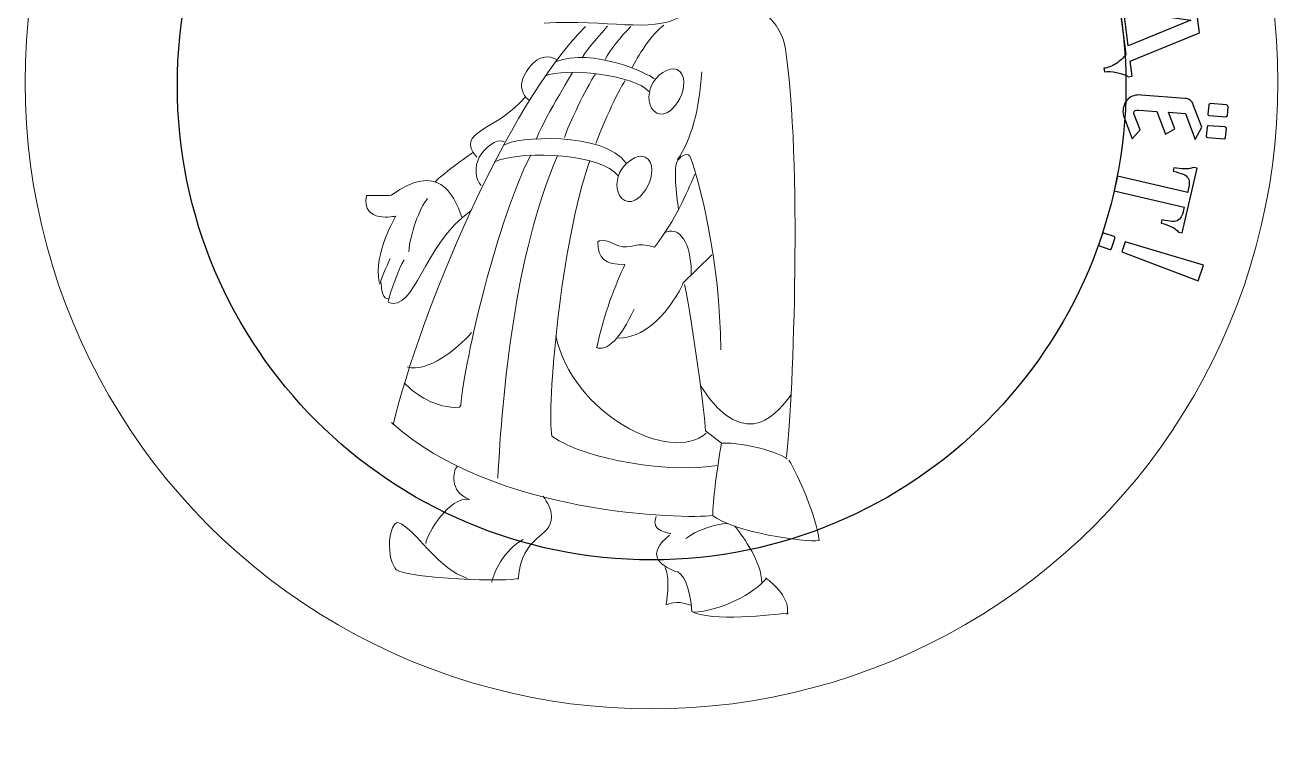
# Model space of a CAD drawing. Header units: millimetres. Extents: x -41.6 to 28.4, y 58.1 to 131.2.
# Drawn here: x -41.6 to 28.4, y 58.1 to 97.8 of the extents above; entities that cross this region are included whole.
import ezdxf

# ---------------------------------------------------------------- set-up
doc = ezdxf.new("R2010")
doc.units = ezdxf.units.MM
doc.header["$MEASUREMENT"] = 0
doc.layers.add('layer 1', color=7, linetype='Continuous')

msp = doc.modelspace()

# ---------------------------------------------------------------- linework, layer by layer
at = {"layer": 'layer 1', "color": 250}
msp.add_ellipse((-6.563, 94.4567), major_axis=(0, 26.5), ratio=1, dxfattribs=at)
at = {"layer": 'layer 1', "lineweight": 9}
for points in [[(-41.5713, 94.6322), (-41.5713, 107.1365), (-34.9003, 118.6909), (-24.0713, 124.9431)], [(10.9287, 124.9431), (21.7577, 118.6909), (28.4287, 107.1365), (28.4287, 94.6322)], [(0.9153, 96.4955), (0.4641, 99.248), (-2.8437, 99.5856), (-3.9905, 99.1077)], [(-12.564, 97.9329), (-8.9797, 98.1563), (-6.6714, 97.3602), (-4.9545, 98.2783)], [(-21.0016, 75.5024), (-19.4928, 81.7827), (-14.6623, 93.3418), (-10.2661, 97.7379)], [(-10.4479, 96.0025), (-10.1776, 96.5206), (-9.3053, 97.3981), (-9.0238, 97.7698)], [(-9.1682, 95.8961), (-8.8528, 96.4705), (-8.3347, 97.1125), (-7.7265, 97.7432)], [(-7.6364, 95.4681), (-7.4373, 95.938), (-6.5165, 97.4046), (-5.8794, 97.8108)], [(-11.8749, 95.9062), (-12.8465, 96.384), (-13.4706, 95.4941), (-13.7544, 94.839)], [(-11.9388, 95.7722), (-9.8363, 96.5686), (-6.7705, 95.1334), (-6.42, 94.8149)], [(0.979, 73.7185), (1.3613, 77.2226), (1.8392, 90.3154), (0.9153, 96.4955)], [(-12.5221, 94.9788), (-11.4071, 95.4726), (-7.5263, 95.0443), (-6.714, 94.1204)], [(-5.1294, 95.3328), (-5.6344, 95.5747), (-6.3195, 94.9611), (-6.5629, 94.4567)], [(-4.986, 93.724), (-4.7286, 94.2418), (-4.6079, 95.083), (-5.1294, 95.3328)], [(-3.762, 95.2203), (-3.8972, 93.1029), (-4.3477, 91.436), (-5.1136, 90.3097)], [(-24.0713, 64.3213), (-34.9003, 70.5735), (-41.5713, 82.1279), (-41.5713, 94.6322)], [(-13.7544, 94.839), (-13.9167, 94.4643), (-13.834, 93.9152), (-13.404, 93.6285)], [(-13.0209, 91.4413), (-12.7168, 92.3086), (-10.9876, 95.1669), (-10.9876, 95.1669)], [(-11.4301, 91.5525), (-11.223, 92.2215), (-10.21, 94.3193), (-9.7088, 95.0852)], [(-9.6862, 91.2108), (-9.4314, 91.9275), (-8.456, 94.1514), (-8.0419, 94.7248)], [(28.4287, 94.6322), (28.4287, 82.1279), (21.7577, 70.5735), (10.9287, 64.3213)], [(-16.3313, 90.4449), (-17.6242, 91.9015), (-15.1477, 91.9343), (-13.6057, 93.8237)], [(-6.5629, 94.4567), (-6.807, 93.9508), (-6.7785, 93.1632), (-6.2762, 92.9117)], [(-6.2762, 92.9117), (-5.7786, 92.6626), (-5.2337, 93.2258), (-4.986, 93.724)], [(-14.8221, 91.1102), (-14.2168, 91.604), (-9.2074, 91.8816), (-7.9968, 90.1295)], [(-14.8056, 91.303), (-15.2357, 91.5419), (-15.9357, 90.9226), (-16.1914, 90.4429)], [(-16.5566, 90.6927), (-16.5566, 90.6927), (-18.1784, 89.5889), (-18.6514, 89.0708)], [(-13.3129, 90.5801), (-15.16, 86.9985), (-17.0189, 79.173), (-17.2216, 76.5826)], [(-16.1914, 90.4429), (-16.4687, 89.9224), (-16.4303, 89.2323), (-16.0799, 88.866)], [(-15.3701, 90.1941), (-13.4428, 90.9108), (-9.3552, 90.5621), (-8.4473, 89.4312)], [(-11.8262, 90.5237), (-14.2237, 84.9824), (-14.8897, 77.38), (-15.16, 72.5145)], [(-6.9169, 90.4455), (-7.422, 90.6874), (-8.1071, 90.0738), (-8.3505, 89.5695)], [(-6.7736, 88.8368), (-6.5162, 89.3545), (-6.3955, 90.1958), (-6.9169, 90.4455)], [(-5.091, 90.2872), (-4.9138, 90.5204), (-4.5136, 90.788), (-4.3702, 90.3773)], [(-4.3702, 90.3773), (-3.9325, 89.1239), (-2.7258, 84.7684), (-2.7033, 79.6777)], [(-17.1647, 87.0886), (-17.6378, 88.4401), (-18.4938, 90.1971), (-21.1067, 88.3275)], [(-10.0135, 90.2646), (-11.6738, 85.5529), (-12.4118, 76.5241), (-12.1415, 74.8572)], [(-5.0685, 87.494), (-5.1586, 88.3725), (-5.3798, 89.9072), (-5.091, 90.2872)], [(-8.3505, 89.5695), (-8.5946, 89.0635), (-8.566, 88.276), (-8.0638, 88.0245)], [(-6.3975, 85.4217), (-5.1811, 87.021), (-4.663, 88.3275), (-4.145, 89.4988)], [(-22.5033, 88.3049), (-22.7961, 86.7056), (-20.8589, 87.1561), (-20.8589, 87.1561)], [(-8.0638, 88.0245), (-7.5662, 87.7753), (-7.0213, 88.3385), (-6.7736, 88.8368)], [(-19.0794, 88.1473), (-19.5525, 87.5841), (-20.048, 86.1425), (-20.1381, 85.1514)], [(-20.8589, 87.1561), (-20.8589, 87.1561), (-22.1204, 85.0387), (-21.7825, 83.4619)], [(-16.6467, 87.4715), (-19.4173, 85.4893), (-19.7327, 81.7951), (-21.2869, 82.3357)], [(-5.7668, 86.2551), (-4.7982, 86.6381), (-4.3252, 85.219), (-4.3477, 83.8674)], [(-9.5736, 85.7145), (-9.5736, 85.7145), (-9.4835, 85.7821), (-9.4835, 85.7821)], [(-8.0644, 84.4531), (-9.1682, 84.4306), (-9.5736, 84.791), (-9.5736, 85.7145)], [(-9.4835, 85.7821), (-8.8979, 85.8722), (-8.6617, 85.4918), (-8.1693, 85.4376)], [(-8.1693, 85.4376), (-7.587, 85.3735), (-7.5125, 85.7258), (-6.3975, 85.4217)], [(-21.1743, 84.791), (-21.1743, 84.791), (-21.6473, 83.7435), (-21.76, 83.3606)], [(-20.3859, 84.7121), (-20.7125, 84.2278), (-21.1856, 82.8087), (-21.2757, 82.392)], [(-3.1989, 84.9937), (-3.1989, 84.9937), (-4.8432, 83.3944), (-4.8432, 83.3944)], [(-8.0644, 84.4306), (-8.56, 83.3944), (-9.2583, 81.6374), (-9.6187, 79.8128)], [(-21.6699, 83.4507), (-21.6811, 82.3807), (-21.2194, 82.5384), (-21.2194, 82.5384)], [(-4.8207, 83.3493), (-5.8344, 81.3671), (-7.0733, 80.3985), (-8.4248, 80.3309)], [(-4.7306, 83.3381), (-4.2688, 81.1869), (-3.5725, 75.9738), (-3.5575, 75.166)], [(-7.5463, 81.9527), (-8.3122, 80.2859), (-9.0555, 79.5876), (-9.6637, 79.8128)], [(-16.6241, 80.6463), (-17.4351, 79.7227), (-19.0794, 78.3937), (-20.2282, 78.7316)], [(-11.9227, 80.4719), (-11.0148, 76.1554), (-5.5037, 73.2406), (-3.5127, 75.0405)], [(-17.2999, 76.479), (-18.5839, 76.3889), (-19.7839, 77.1964), (-20.392, 77.8496)], [(-3.8183, 77.6504), (-1.2391, 73.6746), (0.653, 76.4002), (1.2274, 77.1773)], [(-17.2216, 76.5826), (-17.2216, 76.5826), (-17.2999, 76.479), (-17.2999, 76.479)], [(-21.1067, 75.623), (-15.4303, 70.4872), (-4.7345, 70.2139), (-3.1577, 70.4392)], [(-3.5575, 75.166), (-3.5575, 75.166), (-2.6526, 74.483), (-2.6526, 74.483)], [(-12.1415, 74.8572), (-10.1593, 73.5056), (-5.474, 72.7848), (-2.861, 73.2353)], [(-2.6583, 74.4742), (-2.968, 72.7285), (-3.0637, 71.8162), (-3.1538, 70.4647)], [(-2.6526, 74.483), (-1.2748, 74.5069), (0.5012, 73.9813), (1.0109, 73.591)], [(2.7948, 69.0356), (2.6355, 70.4054), (1.6162, 72.6672), (1.1065, 73.5273)], [(-17.4337, 73.1769), (-17.6567, 72.9061), (-17.8957, 71.7912), (-16.7488, 71.3293)], [(-19.1858, 68.8763), (-19.1062, 69.4338), (-17.8479, 71.5204), (-16.7648, 71.3293)], [(-12.6235, 71.5204), (-12.3846, 71.1222), (-12.1632, 70.8806), (-12.1616, 70.3577)], [(-20.922, 69.9276), (-20.78, 70.096), (-20.7092, 70.0623), (-20.5237, 69.9435)], [(-12.1616, 70.3577), (-12.1575, 69.1458), (-13.834, 69.4179), (-14.0252, 66.8535)], [(-6.3074, 70.3746), (-6.7215, 69.5623), (-5.4965, 69.4285), (-5.4965, 69.4285)], [(-3.1622, 70.4373), (-1.9517, 69.4816), (1.9984, 68.9401), (2.7948, 69.0356)], [(-21.129, 68.0322), (-21.2533, 68.5565), (-21.2694, 69.5156), (-20.922, 69.9276)], [(-20.5237, 69.9435), (-19.3847, 69.2143), (-18.5327, 67.5065), (-16.8444, 66.9172)], [(-5.5674, 69.3383), (-6.9053, 68.2552), (-6.1249, 67.6817), (-5.2807, 67.3313)], [(-4.6595, 69.1471), (-4.1498, 69.5772), (-2.9552, 69.9913), (-2.334, 69.9913)], [(-1.9358, 69.8639), (-1.3942, 69.1949), (-0.4226, 67.8092), (-0.4067, 66.6942)], [(-13.7384, 69.0993), (-14.8216, 68.4941), (-15.395, 67.2517), (-15.4905, 66.7101)], [(-20.8264, 67.3791), (-20.8264, 67.3791), (-21.0581, 67.7326), (-21.129, 68.0322)], [(-13.9933, 66.9331), (-14.4393, 66.7101), (-20.1893, 66.9013), (-20.7946, 67.395)], [(-5.8063, 67.5225), (-5.4877, 66.8694), (-5.7585, 65.4518), (-5.7585, 65.4518)], [(-5.2966, 67.3313), (-4.755, 67.3154), (-4.4046, 66.3119), (-4.3091, 65.0536)], [(-4.2613, 65.0377), (-2.6526, 65.1014), (-0.8845, 66.0571), (-0.1359, 66.9331)], [(-0.1996, 66.9491), (0.2782, 66.5986), (1.1861, 65.8182), (1.0109, 64.9103)], [(-5.7585, 65.4518), (-5.2169, 65.6907), (-4.6754, 65.5315), (-4.3887, 65.42)], [(-4.3409, 65.0855), (-3.3056, 64.4802), (0.2623, 64.8943), (1.0905, 64.9899)], [(10.9287, 64.3213), (0.0997, 58.0692), (-13.2423, 58.0692), (-24.0713, 64.3213)]]:
    msp.add_open_spline(points, degree=3, dxfattribs=at)
at = {"layer": 'layer 1', "color": 250}
for points, knots in [([(19.9243, 96.1893), (19.9243, 96.1893), (19.6345, 98.4697), (19.6345, 98.4697), (19.6345, 98.4697), (19.4583, 98.6364), (19.2391, 98.7608), (18.9757, 98.8411), (18.9757, 98.8411), (18.7137, 98.9216), (18.4756, 98.9483), (18.2628, 98.9213), (18.2628, 98.9213), (18.2628, 98.9213), (18.2372, 99.1229), (18.2372, 99.1229), (18.2372, 99.1229), (18.4444, 99.1492), (18.6526, 99.2126), (18.8619, 99.3117), (18.8619, 99.3117), (19.0711, 99.4109), (19.2255, 99.5059), (19.3251, 99.5954), (19.3251, 99.5954), (19.3251, 99.5954), (19.4752, 99.7239), (19.4752, 99.7239), (19.4752, 99.7239), (19.4752, 99.7239), (19.6768, 99.7495), (19.6768, 99.7495), (19.6768, 99.7495), (19.6768, 99.7495), (19.7966, 98.806), (19.7966, 98.806), (19.7966, 98.806), (19.7966, 98.806), (23.9313, 98.2389), (23.9313, 98.2389), (23.9313, 98.2389), (23.9313, 98.2389), (24.0396, 97.3864), (24.0396, 97.3864), (24.0396, 97.3864), (24.0396, 97.3864), (20.1776, 95.8075), (20.1776, 95.8075), (20.1776, 95.8075), (20.1776, 95.8075), (20.285, 94.962), (20.285, 94.962), (20.285, 94.962), (20.285, 94.962), (20.0835, 94.9364), (20.0835, 94.9364), (20.0835, 94.9364), (20.0358, 94.9645), (19.9691, 94.9973), (19.883, 95.0361), (19.883, 95.0361), (19.7982, 95.0766), (19.6373, 95.1229), (19.4, 95.1768), (19.4, 95.1768), (19.1628, 95.2305), (18.9406, 95.2435), (18.7334, 95.2172), (18.7334, 95.2172), (18.7334, 95.2172), (18.7089, 95.4104), (18.7089, 95.4104), (18.7089, 95.4104), (18.9216, 95.4374), (19.1456, 95.5228), (19.3791, 95.6662), (19.3791, 95.6662), (19.614, 95.8099), (19.7952, 95.9851), (19.9243, 96.1893)], [0, 0, 0, 0, 0.047619, 0.047619, 0.047619, 0.047619, 0.0952381, 0.0952381, 0.0952381, 0.0952381, 0.1428571, 0.1428571, 0.1428571, 0.1428571, 0.1904762, 0.1904762, 0.1904762, 0.1904762, 0.2380952, 0.2380952, 0.2380952, 0.2380952, 0.2857143, 0.2857143, 0.2857143, 0.2857143, 0.3333333, 0.3333333, 0.3333333, 0.3333333, 0.3809524, 0.3809524, 0.3809524, 0.3809524, 0.4285714, 0.4285714, 0.4285714, 0.4285714, 0.4761905, 0.4761905, 0.4761905, 0.4761905, 0.5238095, 0.5238095, 0.5238095, 0.5238095, 0.5714286, 0.5714286, 0.5714286, 0.5714286, 0.6190476, 0.6190476, 0.6190476, 0.6190476, 0.6666667, 0.6666667, 0.6666667, 0.6666667, 0.7142857, 0.7142857, 0.7142857, 0.7142857, 0.7619048, 0.7619048, 0.7619048, 0.7619048, 0.8095238, 0.8095238, 0.8095238, 0.8095238, 0.8571429, 0.8571429, 0.8571429, 0.8571429, 0.9047619, 0.9047619, 0.9047619, 0.9047619, 1, 1, 1, 1]), ([(19.8215, 98.6101), (19.8215, 98.6101), (20.0677, 96.6726), (20.0677, 96.6726), (20.0677, 96.6726), (20.0677, 96.6726), (23.5537, 98.0985), (23.5537, 98.0985), (23.5537, 98.0985), (23.5537, 98.0985), (19.8215, 98.6101), (19.8215, 98.6101)], [0, 0, 0, 0, 0.25, 0.25, 0.25, 0.25, 0.5, 0.5, 0.5, 0.5, 1, 1, 1, 1]), ([(23.8091, 91.4276), (23.8091, 91.4276), (23.2641, 92.8785), (23.2641, 92.8785), (23.2641, 92.8785), (23.2641, 92.8785), (22.3158, 92.9506), (22.3158, 92.9506), (22.3158, 92.9506), (22.3158, 92.9506), (22.6604, 92.0286), (22.6604, 92.0286), (22.6604, 92.0286), (22.6604, 92.0286), (22.1493, 91.7278), (22.1493, 91.7278), (22.1493, 91.7278), (22.1493, 91.7278), (21.6643, 93.0001), (21.6643, 93.0001), (21.6643, 93.0001), (21.6643, 93.0001), (20.6597, 93.0765), (20.6597, 93.0765), (20.6597, 93.0765), (20.4838, 93.0898), (20.3906, 93.036), (20.3814, 92.9151), (20.3814, 92.9151), (20.3785, 92.8771), (20.382, 92.8486), (20.3919, 92.8307), (20.3919, 92.8307), (20.3919, 92.8307), (20.7326, 91.9685), (20.7326, 91.9685), (20.7326, 91.9685), (20.7326, 91.9685), (20.2795, 91.4637), (20.2795, 91.4637), (20.2795, 91.4637), (20.2795, 91.4637), (19.8325, 92.6582), (19.8325, 92.6582), (19.8325, 92.6582), (19.7821, 92.7951), (19.763, 92.9352), (19.7739, 93.0773), (19.7739, 93.0773), (19.7927, 93.325), (19.8905, 93.5327), (20.0688, 93.7002), (20.0688, 93.7002), (20.247, 93.8664), (20.4847, 93.9389), (20.7815, 93.9163), (20.7815, 93.9163), (20.7815, 93.9163), (23.2214, 93.7309), (23.2214, 93.7309), (23.2214, 93.7309), (23.469, 93.712), (23.6285, 93.5938), (23.6998, 93.3775), (23.6998, 93.3775), (23.6998, 93.3775), (24.1696, 92.1304), (24.1696, 92.1304), (24.1696, 92.1304), (24.1696, 92.1304), (23.8091, 91.4276), (23.8091, 91.4276)], [0, 0, 0, 0, 0.0526316, 0.0526316, 0.0526316, 0.0526316, 0.1052632, 0.1052632, 0.1052632, 0.1052632, 0.1578947, 0.1578947, 0.1578947, 0.1578947, 0.2105263, 0.2105263, 0.2105263, 0.2105263, 0.2631579, 0.2631579, 0.2631579, 0.2631579, 0.3157895, 0.3157895, 0.3157895, 0.3157895, 0.3684211, 0.3684211, 0.3684211, 0.3684211, 0.4210526, 0.4210526, 0.4210526, 0.4210526, 0.4736842, 0.4736842, 0.4736842, 0.4736842, 0.5263158, 0.5263158, 0.5263158, 0.5263158, 0.5789474, 0.5789474, 0.5789474, 0.5789474, 0.6315789, 0.6315789, 0.6315789, 0.6315789, 0.6842105, 0.6842105, 0.6842105, 0.6842105, 0.7368421, 0.7368421, 0.7368421, 0.7368421, 0.7894737, 0.7894737, 0.7894737, 0.7894737, 0.8421053, 0.8421053, 0.8421053, 0.8421053, 0.8947368, 0.8947368, 0.8947368, 0.8947368, 1, 1, 1, 1]), ([(24.5582, 93.3518), (24.5598, 93.373), (24.5699, 93.3935), (24.5883, 93.4118), (24.5883, 93.4118), (24.6051, 93.429), (24.6256, 93.4373), (24.6481, 93.4356), (24.6481, 93.4356), (24.6481, 93.4356), (25.5627, 93.366), (25.5627, 93.366), (25.5627, 93.366), (25.5852, 93.3643), (25.6041, 93.3531), (25.6183, 93.3335), (25.6183, 93.3335), (25.6336, 93.3126), (25.6405, 93.2908), (25.6389, 93.2697), (25.6389, 93.2697), (25.6389, 93.2697), (25.6013, 92.7744), (25.6013, 92.7744), (25.6013, 92.7744), (25.5971, 92.7196), (25.5668, 92.695), (25.512, 92.6992), (25.512, 92.6992), (25.512, 92.6992), (24.5974, 92.7687), (24.5974, 92.7687), (24.5974, 92.7687), (24.5425, 92.7729), (24.5164, 92.8017), (24.5206, 92.8566), (24.5206, 92.8566), (24.5206, 92.8566), (24.5582, 93.3518), (24.5582, 93.3518)], [0, 0, 0, 0, 0.0909091, 0.0909091, 0.0909091, 0.0909091, 0.1818182, 0.1818182, 0.1818182, 0.1818182, 0.2727273, 0.2727273, 0.2727273, 0.2727273, 0.3636364, 0.3636364, 0.3636364, 0.3636364, 0.4545455, 0.4545455, 0.4545455, 0.4545455, 0.5454545, 0.5454545, 0.5454545, 0.5454545, 0.6363636, 0.6363636, 0.6363636, 0.6363636, 0.7272727, 0.7272727, 0.7272727, 0.7272727, 0.8181818, 0.8181818, 0.8181818, 0.8181818, 1, 1, 1, 1]), ([(24.4651, 92.1263), (24.4692, 92.1812), (24.4995, 92.2072), (24.5544, 92.203), (24.5544, 92.203), (24.5544, 92.203), (25.469, 92.1335), (25.469, 92.1335), (25.469, 92.1335), (25.5238, 92.1293), (25.5499, 92.0991), (25.5457, 92.0441), (25.5457, 92.0441), (25.5457, 92.0441), (25.5076, 91.5419), (25.5076, 91.5419), (25.5076, 91.5419), (25.5034, 91.4869), (25.4731, 91.4623), (25.4183, 91.4665), (25.4183, 91.4665), (25.4183, 91.4665), (24.5037, 91.536), (24.5037, 91.536), (24.5037, 91.536), (24.4488, 91.5402), (24.4227, 91.5691), (24.4269, 91.624), (24.4269, 91.624), (24.4269, 91.624), (24.4651, 92.1263), (24.4651, 92.1263)], [0, 0, 0, 0, 0.1111111, 0.1111111, 0.1111111, 0.1111111, 0.2222222, 0.2222222, 0.2222222, 0.2222222, 0.3333333, 0.3333333, 0.3333333, 0.3333333, 0.4444444, 0.4444444, 0.4444444, 0.4444444, 0.5555556, 0.5555556, 0.5555556, 0.5555556, 0.6666667, 0.6666667, 0.6666667, 0.6666667, 0.7777778, 0.7777778, 0.7777778, 0.7777778, 1, 1, 1, 1]), ([(19.4611, 89.3873), (19.4611, 89.3873), (23.388, 88.481), (23.388, 88.481), (23.388, 88.481), (23.4375, 88.6955), (23.4658, 88.8555), (23.4727, 88.9611), (23.4727, 88.9611), (23.4811, 89.0663), (23.4584, 89.1685), (23.409, 89.2683), (23.409, 89.2683), (23.3579, 89.367), (23.2682, 89.4427), (23.1385, 89.4959), (23.1385, 89.4959), (23.0085, 89.5475), (22.8186, 89.6029), (22.5656, 89.6613), (22.5656, 89.6613), (22.5656, 89.6613), (22.6113, 89.8593), (22.6113, 89.8593), (22.6113, 89.8593), (22.8148, 89.8124), (23.0093, 89.7892), (23.1937, 89.7915), (23.1937, 89.7915), (23.3782, 89.7939), (23.5104, 89.8082), (23.5904, 89.8347), (23.5904, 89.8347), (23.5904, 89.8347), (23.7098, 89.8752), (23.7098, 89.8752), (23.7098, 89.8752), (23.7098, 89.8752), (23.9079, 89.8295), (23.9079, 89.8295), (23.9079, 89.8295), (23.9079, 89.8295), (23.0739, 86.2161), (23.0739, 86.2161), (23.0739, 86.2161), (23.0739, 86.2161), (22.8758, 86.2618), (22.8758, 86.2618), (22.8758, 86.2618), (22.6855, 86.4911), (22.3593, 86.659), (21.8973, 86.7657), (21.8973, 86.7657), (21.8973, 86.7657), (21.9411, 86.9555), (21.9411, 86.9555), (21.9411, 86.9555), (22.1941, 86.8971), (22.3891, 86.8636), (22.5286, 86.8531), (22.5286, 86.8531), (22.6685, 86.844), (22.7822, 86.8728), (22.8714, 86.9391), (22.8714, 86.9391), (22.9596, 87.0072), (23.0248, 87.0891), (23.0634, 87.1873), (23.0634, 87.1873), (23.1034, 87.2852), (23.1481, 87.4415), (23.1976, 87.656), (23.1976, 87.656), (23.1976, 87.656), (19.2707, 88.5623), (19.2707, 88.5623), (19.2707, 88.5623), (19.2707, 88.5623), (19.4611, 89.3873), (19.4611, 89.3873)], [0, 0, 0, 0, 0.047619, 0.047619, 0.047619, 0.047619, 0.0952381, 0.0952381, 0.0952381, 0.0952381, 0.1428571, 0.1428571, 0.1428571, 0.1428571, 0.1904762, 0.1904762, 0.1904762, 0.1904762, 0.2380952, 0.2380952, 0.2380952, 0.2380952, 0.2857143, 0.2857143, 0.2857143, 0.2857143, 0.3333333, 0.3333333, 0.3333333, 0.3333333, 0.3809524, 0.3809524, 0.3809524, 0.3809524, 0.4285714, 0.4285714, 0.4285714, 0.4285714, 0.4761905, 0.4761905, 0.4761905, 0.4761905, 0.5238095, 0.5238095, 0.5238095, 0.5238095, 0.5714286, 0.5714286, 0.5714286, 0.5714286, 0.6190476, 0.6190476, 0.6190476, 0.6190476, 0.6666667, 0.6666667, 0.6666667, 0.6666667, 0.7142857, 0.7142857, 0.7142857, 0.7142857, 0.7619048, 0.7619048, 0.7619048, 0.7619048, 0.8095238, 0.8095238, 0.8095238, 0.8095238, 0.8571429, 0.8571429, 0.8571429, 0.8571429, 0.9047619, 0.9047619, 0.9047619, 0.9047619, 1, 1, 1, 1]), ([(18.6008, 86.1489), (18.6185, 86.201), (18.6542, 86.2187), (18.7064, 86.201), (18.7064, 86.201), (18.7064, 86.201), (19.2704, 86.0102), (19.2704, 86.0102), (19.2704, 86.0102), (19.3226, 85.9925), (19.3403, 85.9568), (19.3226, 85.9047), (19.3226, 85.9047), (19.3226, 85.9047), (19.1345, 85.3485), (19.1345, 85.3485), (19.1345, 85.3485), (19.1169, 85.2964), (19.0811, 85.2788), (19.0289, 85.2964), (19.0289, 85.2964), (19.0289, 85.2964), (18.4649, 85.4873), (18.4649, 85.4873), (18.4649, 85.4873), (18.4127, 85.5049), (18.395, 85.5407), (18.4127, 85.5928), (18.4127, 85.5928), (18.4127, 85.5928), (18.6008, 86.1489), (18.6008, 86.1489)], [0, 0, 0, 0, 0.1111111, 0.1111111, 0.1111111, 0.1111111, 0.2222222, 0.2222222, 0.2222222, 0.2222222, 0.3333333, 0.3333333, 0.3333333, 0.3333333, 0.4444444, 0.4444444, 0.4444444, 0.4444444, 0.5555556, 0.5555556, 0.5555556, 0.5555556, 0.6666667, 0.6666667, 0.6666667, 0.6666667, 0.7777778, 0.7777778, 0.7777778, 0.7777778, 1, 1, 1, 1]), ([(24.2687, 84.4085), (24.2687, 84.4085), (23.9757, 83.5423), (23.9757, 83.5423), (23.9757, 83.5423), (23.9757, 83.5423), (19.699, 85.1591), (19.699, 85.1591), (19.699, 85.1591), (19.699, 85.1591), (19.8863, 85.7125), (19.8863, 85.7125), (19.8863, 85.7125), (19.8863, 85.7125), (24.2687, 84.4085), (24.2687, 84.4085)], [0, 0, 0, 0, 0.2, 0.2, 0.2, 0.2, 0.4, 0.4, 0.4, 0.4, 0.6, 0.6, 0.6, 0.6, 1, 1, 1, 1])]:
    msp.add_open_spline(points, degree=3, knots=knots, dxfattribs=at)
at = {"layer": 'layer 1', "lineweight": 9}
for points in [[(-5.1294, 95.3328), (-5.1294, 95.3328), (-5.1294, 95.3328), (-5.1294, 95.3328), (-5.1294, 95.3328), (-5.1294, 95.3328), (-5.1294, 95.3328), (-5.1294, 95.3328)], [(28.4287, 94.6322), (28.4287, 94.6322), (28.4287, 94.6322), (28.4287, 94.6322), (28.4287, 94.6322), (28.4287, 94.6322), (28.4287, 94.6322), (28.4287, 94.6322)], [(-6.9169, 90.4455), (-6.9169, 90.4455), (-6.9169, 90.4455), (-6.9169, 90.4455), (-6.9169, 90.4455), (-6.9169, 90.4455), (-6.9169, 90.4455), (-6.9169, 90.4455)], [(-21.1067, 88.3275), (-21.1067, 88.3275), (-21.1905, 88.3009), (-21.1905, 88.3009), (-21.1905, 88.3009), (-21.1905, 88.3009), (-22.5033, 88.3049), (-22.5033, 88.3049)]]:
    msp.add_open_spline(points, degree=3, knots=[0, 0, 0, 0, 0.3333333, 0.3333333, 0.3333333, 0.3333333, 1, 1, 1, 1], dxfattribs=at)

doc.saveas('drawing.dxf')
